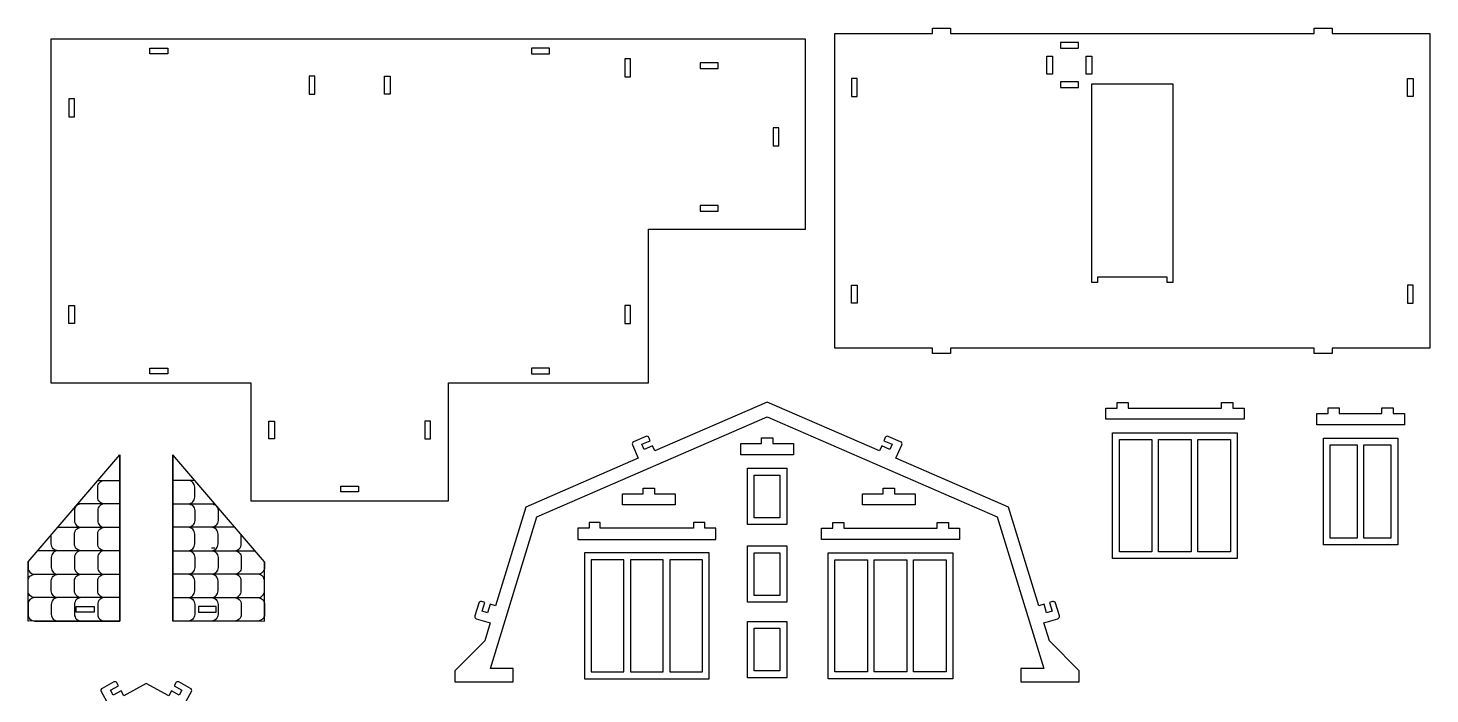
# Model space of a CAD drawing. Extents: x -798 to 1523, y 1114 to 3070.
# Drawn here: x -798 to 700, y 2358 to 3070 of the extents above; entities that cross this region are included whole.
import ezdxf

# ---------------------------------------------------------------- set-up
doc = ezdxf.new("R2010")
doc.units = 0
doc.header["$MEASUREMENT"] = 0
doc.layers.add('LAYER1', color=18, linetype='CONTINUOUS')

msp = doc.modelspace()

# ---------------------------------------------------------------- linework, layer by layer
at = {"layer": 'LAYER1'}
for points in [[(33.2, 3057.5), (-773.2, 3057.5), (-773.2, 2690.3), (-559.6, 2690.3), (-559.6, 2564.3), (-348.4, 2564.3), (-348.4, 2690.3), (-134.8, 2690.3), (-134.8, 2854.7), (33.2, 2854.7)], [(168.7, 3063.5), (168.7, 3069.5), (187.9, 3069.5), (187.9, 3063.5), (576.7, 3063.5), (576.7, 3069.5), (595.9, 3069.5), (595.9, 3063.5), (700.3, 3063.5), (700.3, 2727.5), (595.9, 2727.5), (595.9, 2721.5), (576.7, 2721.5), (576.7, 2727.5), (187.9, 2727.5), (187.9, 2721.5), (168.7, 2721.5), (168.7, 2727.5), (64.3, 2727.5), (64.3, 3063.5)], [(-667.6, 3041.9), (-667.6, 3047.9), (-648.4, 3047.9), (-648.4, 3041.9)], [(-240.4, 3041.9), (-240.4, 3047.9), (-259.6, 3047.9), (-259.6, 3041.9)], [(324.7, 3047.9), (324.7, 3053.9), (305.5, 3053.9), (305.5, 3047.9)], [(-160, 3017.3), (-154, 3017.3), (-154, 3036.5), (-160, 3036.5)], [(-60.4, 3026.3), (-60.4, 3032.3), (-79.6, 3032.3), (-79.6, 3026.3)], [(291.1, 3039.5), (297.1, 3039.5), (297.1, 3020.3), (291.1, 3020.3)], [(333.1, 3039.5), (339.1, 3039.5), (339.1, 3020.3), (333.1, 3020.3)], [(-497.2, 3017.9), (-497.2, 2998.7), (-491.2, 2998.7), (-491.2, 3017.9)], [(-410.8, 3017.9), (-410.8, 2998.7), (-416.8, 2998.7), (-416.8, 3017.9)], [(88.3, 3015.5), (82.3, 3015.5), (82.3, 2996.3), (88.3, 2996.3)], [(324.7, 3005.9), (324.7, 3011.9), (305.5, 3011.9), (305.5, 3005.9)], [(676.3, 3015.5), (682.3, 3015.5), (682.3, 2996.3), (676.3, 2996.3)], [(345.1, 2803.4), (345.1, 2797.4), (339.1, 2797.4), (339.1, 3009.8), (425.5, 3009.8), (425.5, 2797.4), (419.5, 2797.4), (419.5, 2803.4)], [(-748, 2993.9), (-754, 2993.9), (-754, 2974.7), (-748, 2974.7)], [(-1.6, 2943.5), (4.4, 2943.5), (4.4, 2962.7), (-1.6, 2962.7)], [(-60.4, 2873.9), (-60.4, 2879.9), (-79.6, 2879.9), (-79.6, 2873.9)], [(88.3, 2775.5), (82.3, 2775.5), (82.3, 2794.7), (88.3, 2794.7)], [(676.3, 2775.5), (682.3, 2775.5), (682.3, 2794.7), (676.3, 2794.7)], [(-748, 2753.9), (-754, 2753.9), (-754, 2773.1), (-748, 2773.1)], [(-160, 2753.9), (-154, 2753.9), (-154, 2773.1), (-160, 2773.1)], [(-667.6, 2699.9), (-667.6, 2705.9), (-648.4, 2705.9), (-648.4, 2699.9)], [(-240.4, 2699.9), (-240.4, 2705.9), (-259.6, 2705.9), (-259.6, 2699.9)], [(477.6, 2663.4), (477.6, 2669.4), (489.6, 2669.4), (489.6, 2663.4), (501.6, 2663.4), (501.6, 2651.4), (354, 2651.4), (354, 2663.4), (366, 2663.4), (366, 2669.4), (378, 2669.4), (378, 2663.4)], [(649, 2657.6), (649, 2663.6), (661, 2663.6), (661, 2657.6), (673, 2657.6), (673, 2645.6), (579.4, 2645.6), (579.4, 2657.6), (591.4, 2657.6), (591.4, 2663.6), (603.4, 2663.6), (603.4, 2657.6)], [(-540.4, 2649.5), (-534.4, 2649.5), (-534.4, 2630.3), (-540.4, 2630.3)], [(-367.6, 2649.5), (-373.6, 2649.5), (-373.6, 2630.3), (-367.6, 2630.3)], [(494.4, 2502.6), (361.2, 2502.6), (361.2, 2637), (494.4, 2637)], [(-14, 2631.4), (-2, 2631.4), (-2, 2625.4), (20.2, 2625.4), (20.2, 2613.4), (-36.2, 2613.4), (-36.2, 2625.4), (-14, 2625.4)], [(403.2, 2509.8), (368.4, 2509.8), (368.4, 2629.8), (403.2, 2629.8)], [(445.2, 2509.8), (410.4, 2509.8), (410.4, 2629.8), (445.2, 2629.8)], [(452.4, 2629.8), (487.2, 2629.8), (487.2, 2509.8), (452.4, 2509.8)], [(665.8, 2517.2), (586.6, 2517.2), (586.6, 2631.2), (665.8, 2631.2)], [(622.6, 2524.4), (593.8, 2524.4), (593.8, 2624), (622.6, 2624)], [(629.8, 2624), (658.6, 2624), (658.6, 2524.4), (629.8, 2524.4)], [(13, 2539), (-29, 2539), (-29, 2599), (13, 2599)], [(-21.8, 2591.8), (5.8, 2591.8), (5.8, 2546.2), (-21.8, 2546.2)], [(-463.6, 2573.9), (-463.6, 2579.9), (-444.4, 2579.9), (-444.4, 2573.9)], [(-140.4, 2577.8), (-128.4, 2577.8), (-128.4, 2571.8), (-106.2, 2571.8), (-106.2, 2559.8), (-162.6, 2559.8), (-162.6, 2571.8), (-140.4, 2571.8)], [(116.1, 2577.8), (128.1, 2577.8), (128.1, 2571.8), (150.3, 2571.8), (150.3, 2559.8), (93.9, 2559.8), (93.9, 2571.8), (116.1, 2571.8)], [(-186.2, 2534.9), (-186.2, 2540.9), (-198.2, 2540.9), (-198.2, 2534.9), (-210.2, 2534.9), (-210.2, 2522.9), (-62.6, 2522.9), (-62.6, 2534.9), (-74.6, 2534.9), (-74.6, 2540.9), (-86.6, 2540.9), (-86.6, 2534.9)], [(173.7, 2534.9), (173.7, 2540.9), (185.7, 2540.9), (185.7, 2534.9), (197.7, 2534.9), (197.7, 2522.9), (50.1, 2522.9), (50.1, 2534.9), (62.1, 2534.9), (62.1, 2540.9), (74.1, 2540.9), (74.1, 2534.9)], [(-203, 2374.1), (-69.8, 2374.1), (-69.8, 2508.5), (-203, 2508.5)], [(13, 2456), (-29, 2456), (-29, 2516), (13, 2516)], [(-21.8, 2508.8), (5.8, 2508.8), (5.8, 2463.2), (-21.8, 2463.2)], [(190.5, 2374.1), (57.3, 2374.1), (57.3, 2508.5), (190.5, 2508.5)], [(-161, 2501.3), (-195.8, 2501.3), (-195.8, 2381.3), (-161, 2381.3)], [(-153.8, 2381.3), (-119, 2381.3), (-119, 2501.3), (-153.8, 2501.3)], [(-111.8, 2381.3), (-77, 2381.3), (-77, 2501.3), (-111.8, 2501.3)], [(99.3, 2381.3), (64.5, 2381.3), (64.5, 2501.3), (99.3, 2501.3)], [(141.3, 2381.3), (106.5, 2381.3), (106.5, 2501.3), (141.3, 2501.3)], [(148.5, 2501.3), (183.3, 2501.3), (183.3, 2381.3), (148.5, 2381.3)], [(-746.1, 2445.4), (-746.1, 2451.4), (-726.9, 2451.4), (-726.9, 2445.4)], [(-596.5, 2445.4), (-596.5, 2451.4), (-615.7, 2451.4), (-615.7, 2445.4)], [(13, 2375.2), (-29, 2375.2), (-29, 2435.2), (13, 2435.2)], [(-21.8, 2428), (5.8, 2428), (5.8, 2382.4), (-21.8, 2382.4)]]:
    msp.add_lwpolyline(points, close=True, dxfattribs=at)
msp.add_lwpolyline([(325.6, 2382.7), (293.6, 2414.7), (287.8, 2433.7), (302.7, 2438.2, 0.414214), (304.3, 2441.2), (300.1, 2455, 0.414214), (297.1, 2456.6), (293.7, 2455.5), (296.5, 2446.4), (290.7, 2444.6), (287.9, 2453.8), (282.2, 2452), (249.8, 2557.6), (129.7, 2609.8), (136, 2624.1, 0.414214), (134.7, 2627.3), (121.5, 2633, 0.414214), (118.3, 2631.8), (116.9, 2628.5), (125.7, 2624.6), (123.3, 2619.1), (114.5, 2623), (112.1, 2617.5), (-8, 2669.7), (-128.1, 2617.5), (-130.5, 2623), (-139.3, 2619.1), (-141.7, 2624.6), (-132.9, 2628.5), (-134.3, 2631.8, 0.414214), (-137.5, 2633), (-150.7, 2627.3, 0.414214), (-151.9, 2624.1), (-145.7, 2609.8), (-265.8, 2557.6), (-298.1, 2452), (-303.9, 2453.8), (-306.7, 2444.6), (-312.4, 2446.4), (-309.6, 2455.5), (-313.1, 2456.6, 0.414214), (-316.1, 2455), (-320.3, 2441.2, 0.414214), (-318.7, 2438.2), (-303.8, 2433.7), (-309.6, 2414.7), (-341.6, 2382.7), (-341.6, 2370.7), (-279.2, 2370.7), (-279.2, 2385.1), (-303.6, 2385.1), (-254, 2547), (-8, 2654), (238, 2547), (287.6, 2385.1), (263.2, 2385.1), (263.2, 2370.7), (325.6, 2370.7)], format="xyb", close=True, dxfattribs=at)
for points in [[(-699.7, 2435.8), (-797.7, 2435.7), (-797.7, 2499), (-699.7, 2613.2), (-699.7, 2435.7)], [(-699.7, 2435.7), (-699.7, 2613.2)], [(-642.9, 2435.7), (-642.9, 2613.2)], [(-642.9, 2435.8), (-545, 2435.7), (-545, 2499), (-642.9, 2613.2), (-642.9, 2435.7)], [(-723, 2586), (-716, 2586)], [(-619.6, 2586), (-626.7, 2586)], [(-740.8, 2561), (-744.5, 2561)], [(-740.8, 2561), (-744.5, 2561)], [(-766, 2535.9), (-765.6, 2535.9)], [(-766, 2535.9), (-765.6, 2535.9)], [(-576.6, 2535.9), (-577, 2535.9)], [(-576.6, 2535.9), (-577, 2535.9)], [(-765.6, 2510.9), (-787.5, 2510.9)], [(-765.6, 2510.9), (-787.5, 2510.9)], [(-601.8, 2513.9), (-598.1, 2513.9)], [(-601.8, 2513.9), (-598.1, 2513.9)], [(-577, 2510.9), (-555.1, 2510.9)], [(-577, 2510.9), (-555.1, 2510.9)]]:
    msp.add_lwpolyline(points, dxfattribs=at)
for points in [[(-699.7, 2561), (-716, 2561, -0.414214), (-723.2, 2568.2), (-723.2, 2578.8, -0.414214), (-716, 2586), (-699.7, 2586)], [(-642.9, 2561), (-626.7, 2561, 0.414214), (-619.5, 2568.2), (-619.5, 2578.8, 0.414214), (-626.7, 2586), (-642.9, 2586)], [(-716, 2561), (-740.8, 2561, -0.112166), (-743.9, 2561.7)], [(-626.7, 2561), (-601.8, 2561, 0.112166), (-598.7, 2561.7)], [(-716, 2561), (-740.8, 2561, 0.414214), (-748, 2553.8), (-748, 2543.1, 0.414214), (-740.8, 2535.9), (-716, 2535.9)], [(-699.7, 2561), (-716, 2561, 0.414214), (-723.2, 2553.8), (-723.2, 2543.1, 0.414214), (-716, 2535.9), (-699.7, 2535.9)], [(-642.9, 2561), (-626.7, 2561, -0.414214), (-619.5, 2553.8), (-619.5, 2543.1, -0.414214), (-626.7, 2535.9), (-642.9, 2535.9)], [(-626.7, 2561), (-601.8, 2561, -0.414214), (-594.6, 2553.8), (-594.6, 2543.1, -0.414214), (-601.8, 2535.9), (-626.7, 2535.9)], [(-766, 2535.9, -0.013073), (-765.6, 2535.9), (-740.8, 2535.9)], [(-766, 2535.9, 0.012511), (-765.6, 2535.9), (-740.8, 2535.9)], [(-716, 2510.9), (-740.8, 2510.9, -0.414214), (-748, 2518.1), (-748, 2528.7, -0.414214), (-740.8, 2535.9), (-716, 2535.9)], [(-699.7, 2510.9), (-716, 2510.9, -0.414214), (-723.2, 2518.1), (-723.2, 2528.7, -0.414214), (-716, 2535.9), (-699.7, 2535.9)], [(-642.9, 2510.9), (-626.7, 2510.9, 0.414214), (-619.5, 2518.1), (-619.5, 2528.7, 0.414214), (-626.7, 2535.9), (-642.9, 2535.9)], [(-626.7, 2510.9), (-601.8, 2510.9, 0.414214), (-594.6, 2518.1), (-594.6, 2528.7, 0.414214), (-601.8, 2535.9), (-626.7, 2535.9)], [(-576.6, 2535.9, 0.013073), (-577, 2535.9), (-601.8, 2535.9)], [(-576.6, 2535.9, -0.012511), (-577, 2535.9), (-601.8, 2535.9)], [(-740.8, 2510.9), (-765.6, 2510.9, -0.414214), (-772.8, 2518.1), (-772.8, 2528)], [(-601.8, 2510.9), (-577, 2510.9, 0.414214), (-569.8, 2518.1), (-569.8, 2528)], [(-740.8, 2510.9), (-765.6, 2510.9, 0.414214), (-772.8, 2503.7), (-772.8, 2493, 0.414214), (-765.6, 2485.8), (-740.8, 2485.8)], [(-716, 2510.9), (-740.8, 2510.9, 0.414214), (-748, 2503.7), (-748, 2493, 0.414214), (-740.8, 2485.8), (-716, 2485.8)], [(-699.7, 2510.9), (-716, 2510.9, 0.414214), (-723.2, 2503.7), (-723.2, 2493, 0.414214), (-716, 2485.8), (-699.7, 2485.8)], [(-642.9, 2510.9), (-626.7, 2510.9, -0.414214), (-619.5, 2503.7), (-619.5, 2493, -0.414214), (-626.7, 2485.8), (-642.9, 2485.8)], [(-626.7, 2510.9), (-601.8, 2510.9, -0.414214), (-594.6, 2503.7), (-594.6, 2493, -0.414214), (-601.8, 2485.8), (-626.7, 2485.8)], [(-601.8, 2510.9), (-577, 2510.9, -0.414214), (-569.8, 2503.7), (-569.8, 2493, -0.414214), (-577, 2485.8), (-601.8, 2485.8)], [(-797.7, 2499), (-797.7, 2493, 0.414214), (-790.5, 2485.8), (-765.6, 2485.8)], [(-545, 2499), (-545, 2493, -0.414214), (-552.2, 2485.8), (-577, 2485.8)], [(-765.6, 2460.8), (-790.5, 2460.8, -0.414214), (-797.7, 2468), (-797.7, 2478.6, -0.414214), (-790.5, 2485.8), (-765.6, 2485.8)], [(-762.5, 2460.8), (-765.6, 2460.8, -0.414214), (-772.8, 2468), (-772.8, 2478.6, -0.414214), (-765.6, 2485.8), (-740.8, 2485.8)], [(-716, 2460.8), (-740.8, 2460.8, -0.414214), (-748, 2468), (-748, 2478.6, -0.414214), (-740.8, 2485.8), (-716, 2485.8)], [(-699.7, 2460.8), (-716, 2460.8, -0.414214), (-723.2, 2468), (-723.2, 2478.6, -0.414214), (-716, 2485.8), (-699.7, 2485.8)], [(-642.9, 2460.8), (-626.7, 2460.8, 0.414214), (-619.5, 2468), (-619.5, 2478.6, 0.414214), (-626.7, 2485.8), (-642.9, 2485.8)], [(-626.7, 2460.8), (-601.8, 2460.8, 0.414214), (-594.6, 2468), (-594.6, 2478.6, 0.414214), (-601.8, 2485.8), (-626.7, 2485.8)], [(-580.1, 2460.8), (-577, 2460.8, 0.414214), (-569.8, 2468), (-569.8, 2478.6, 0.414214), (-577, 2485.8), (-601.8, 2485.8)], [(-577, 2460.8), (-552.2, 2460.8, 0.414214), (-545, 2468), (-545, 2478.6, 0.414214), (-552.2, 2485.8), (-577, 2485.8)], [(-765.6, 2460.8), (-790.5, 2460.8, 0.414214), (-797.7, 2453.6), (-797.7, 2442.9, 0.414214), (-790.5, 2435.7), (-765.6, 2435.7)], [(-740.8, 2460.8), (-765.6, 2460.8, 0.414214), (-772.8, 2453.6), (-772.8, 2442.9, 0.414214), (-765.6, 2435.7), (-740.8, 2435.7)], [(-716, 2460.8), (-740.8, 2460.8, 0.414214), (-748, 2453.6), (-748, 2442.9, 0.414214), (-740.8, 2435.7), (-716, 2435.7)], [(-699.7, 2460.8), (-716, 2460.8, 0.414214), (-723.2, 2453.6), (-723.2, 2442.9, 0.414214), (-716, 2435.7), (-699.7, 2435.7)], [(-642.9, 2460.8), (-626.7, 2460.8, -0.414214), (-619.5, 2453.6), (-619.5, 2442.9, -0.414214), (-626.7, 2435.7), (-642.9, 2435.7)], [(-626.7, 2460.8), (-601.8, 2460.8, -0.414214), (-594.6, 2453.6), (-594.6, 2442.9, -0.414214), (-601.8, 2435.7), (-626.7, 2435.7)], [(-601.8, 2460.8), (-577, 2460.8, -0.414214), (-569.8, 2453.6), (-569.8, 2442.9, -0.414214), (-577, 2435.7), (-601.8, 2435.7)], [(-577, 2460.8), (-552.2, 2460.8, -0.414214), (-545, 2453.6), (-545, 2442.9, -0.414214), (-552.2, 2435.7), (-577, 2435.7)], [(-630.5, 2346.8), (-623.1, 2360.5, 0.414214), (-624, 2363.8), (-636.7, 2370.6, 0.414214), (-639.9, 2369.7), (-641.7, 2366.5), (-633.2, 2361.9), (-636.1, 2356.7), (-644.5, 2361.2), (-647.4, 2355.9), (-671.3, 2368.9), (-695.3, 2355.9), (-698.1, 2361.2), (-706.6, 2356.7), (-709.4, 2361.9), (-701, 2366.5), (-702.7, 2369.7, 0.414214), (-705.9, 2370.6), (-718.6, 2363.8, 0.414214), (-719.6, 2360.5), (-712.2, 2346.8)]]:
    msp.add_lwpolyline(points, format="xyb", dxfattribs=at)

doc.saveas('drawing.dxf')
